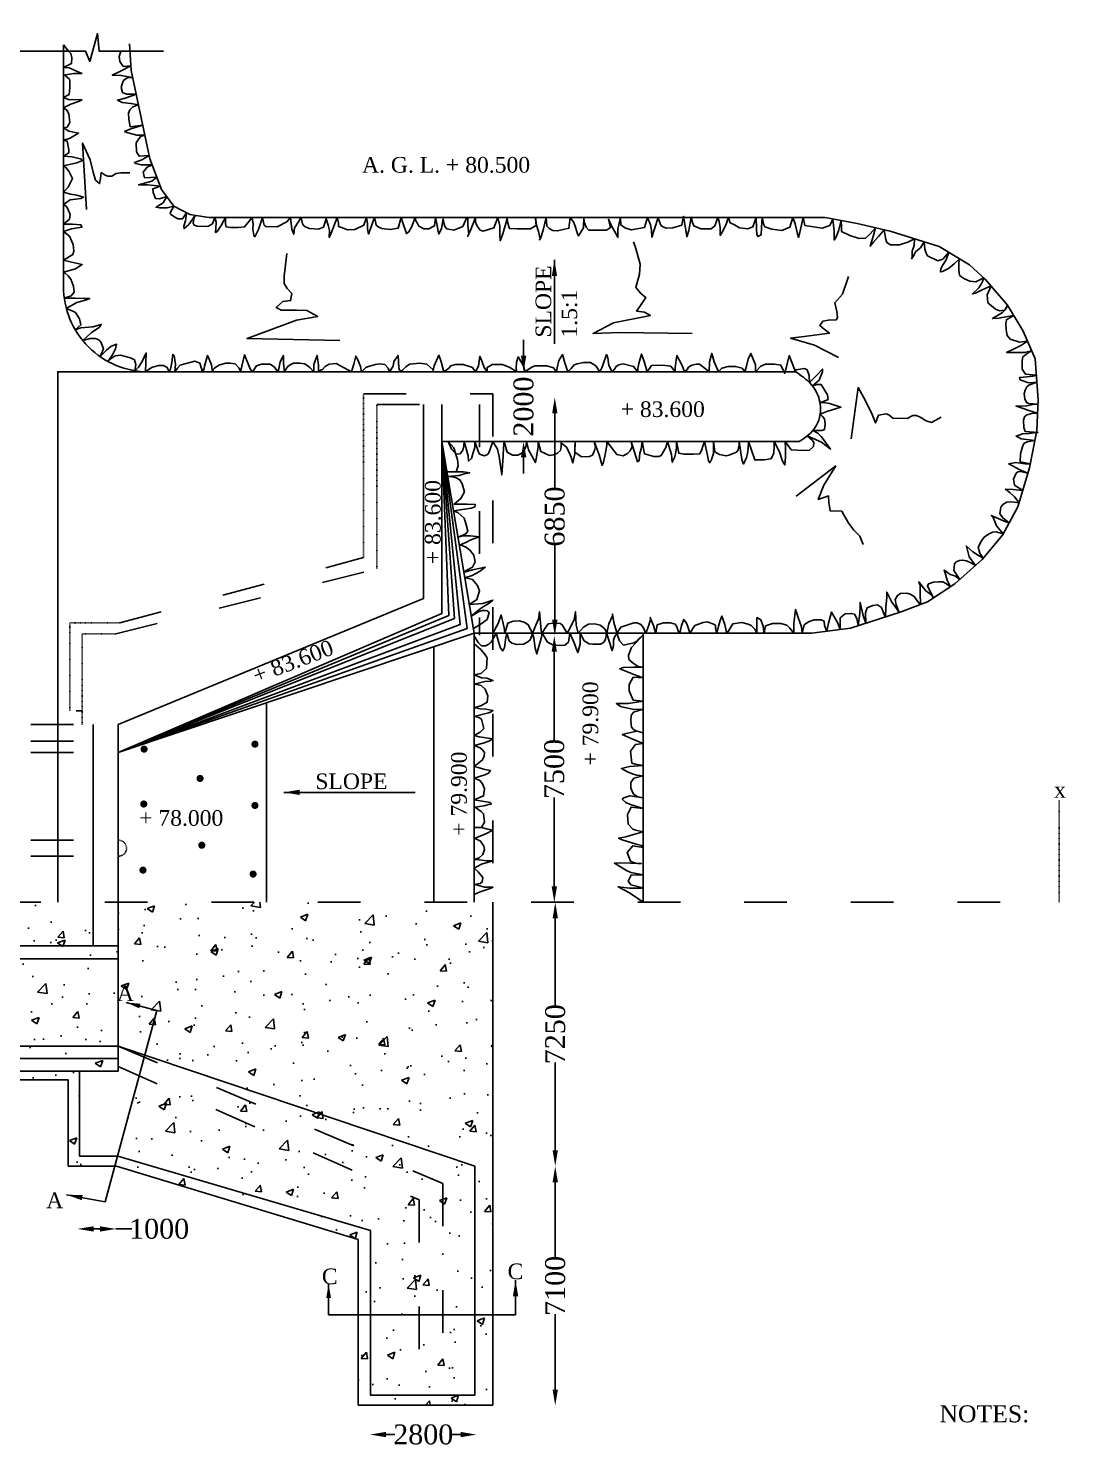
# Model space of a CAD drawing. Header units: millimetres. Extents: x -109570 to 182036, y -246061 to 118174.
# Drawn here: x 122662 to 151853, y 39224 to 79156 of the extents above; entities that cross this region are included whole.
import ezdxf

# ---------------------------------------------------------------- set-up
doc = ezdxf.new("R2010")
doc.units = ezdxf.units.MM
doc.header["$MEASUREMENT"] = 0
doc.header["$PDMODE"] = 33
doc.header["$PDSIZE"] = 500
doc.linetypes.add('ACAD_ISO03W100', pattern=[30, 12, -18])
for name, color, linetype in [('DIM', 5, 'Continuous'), ('DOT LINE', 3, 'ACAD_ISO03W100'), ('DWG. LINE', 1, 'Continuous'), ('HATCH', 2, 'Continuous'), ('TEXT', 7, 'Continuous'), ('TITLE', 7, 'Continuous')]:
    doc.layers.add(name, color=color, linetype=linetype)
doc.styles.get("Standard").update_dxf_attribs({"font": 'TIMES.TTF', "height": 560})
doc.dimstyles.get("Standard").update_dxf_attribs({"dimtxt": 560, "dimasz": 450, "dimexe": 0.18, "dimexo": 0.0625, "dimgap": 0.09, "dimtad": 0, "dimdec": 0, "dimzin": 0, "dimdsep": 46, "dimtxsty": 'Standard', "dimcen": 0.09, "dimse1": 1, "dimse2": 1, "dimclrd": 5, "dimclre": 5, "dimclrt": 4, "dimadec": 0, "dimazin": 0, "dimtfac": 1, "dimtdec": 0, "dimtofl": 0, "dimtmove": 0, "dimatfit": 3, "dimfxl": 1, "dimtolj": 1, "dimtzin": 0, "dimarcsym": 0})

# ---------------------------------------------------------------- blocks, each defined once
blk = doc.blocks.new('*D61')
at = {"layer": 'Defpoints', "color": 0}
for p in [(124045, 45458), (125127, 45458), (125127, 45377)]:
    blk.add_point(p, dxfattribs=at)
at = {"layer": 'DIM', "color": 5, "lineweight": -2}
for p, q in [((124495, 45377), (124677, 45377)), ((125127, 45377), (125577, 45377))]:
    blk.add_line(p, q, dxfattribs=at)
at = {"layer": 'DIM', "color": 5}
for points in [[(124495, 45452), (124495, 45302), (124045, 45377)], [(124677, 45452), (124677, 45302), (125127, 45377)]]:
    blk.add_solid(points, dxfattribs=at)
at = {"layer": 'DIM', "color": 4, "insert": (126341, 45377), "char_height": 560, "attachment_point": 5}
blk.add_mtext('\\A1;1000', dxfattribs=at)
blk = doc.blocks.new('*D62')
at = {"layer": 'Defpoints', "color": 0}
for p in [(132275, 39571), (135275, 39591), (135275, 39571)]:
    blk.add_point(p, dxfattribs=at)
at = {"layer": 'DIM', "color": 5, "lineweight": -2}
for p, q in [((132725, 39591), (132972, 39591)), ((134825, 39591), (134578, 39591))]:
    blk.add_line(p, q, dxfattribs=at)
at = {"layer": 'DIM', "color": 5}
for points in [[(132725, 39666), (132725, 39516), (132275, 39591)], [(134825, 39666), (134825, 39516), (135275, 39591)]]:
    blk.add_solid(points, dxfattribs=at)
at = {"layer": 'DIM', "color": 4, "insert": (133775, 39591), "char_height": 560, "attachment_point": 5}
blk.add_mtext('\\A1;2800', dxfattribs=at)
blk = doc.blocks.new('*D64')
at = {"layer": 'Defpoints', "color": 0}
for p in [(137396, 47142), (137490, 47142), (137396, 40408)]:
    blk.add_point(p, dxfattribs=at)
at = {"layer": 'DIM', "color": 5, "lineweight": -2}
for p, q in [((137490, 46692), (137490, 44572)), ((137490, 40858), (137490, 42978))]:
    blk.add_line(p, q, dxfattribs=at)
at = {"layer": 'DIM', "color": 5}
for points in [[(137415, 46692), (137565, 46692), (137490, 47142)], [(137415, 40858), (137565, 40858), (137490, 40408)]]:
    blk.add_solid(points, dxfattribs=at)
at = {"layer": 'DIM', "color": 4, "insert": (137490, 43775), "char_height": 560, "attachment_point": 5, "rotation": 90}
blk.add_mtext('\\A1;7100', dxfattribs=at)
blk = doc.blocks.new('*D65')
at = {"layer": 'Defpoints', "color": 0}
for p in [(137471, 54566), (137490, 54566), (137396, 47142)]:
    blk.add_point(p, dxfattribs=at)
at = {"layer": 'DIM', "color": 5, "lineweight": -2}
for p, q in [((137490, 54116), (137490, 51651)), ((137490, 47592), (137490, 50057))]:
    blk.add_line(p, q, dxfattribs=at)
at = {"layer": 'DIM', "color": 5}
for points in [[(137415, 54116), (137565, 54116), (137490, 54566)], [(137415, 47592), (137565, 47592), (137490, 47142)]]:
    blk.add_solid(points, dxfattribs=at)
at = {"layer": 'DIM', "color": 4, "insert": (137490, 50854), "char_height": 560, "attachment_point": 5, "rotation": 90}
blk.add_mtext('\\A1;7250', dxfattribs=at)
blk = doc.blocks.new('*D66')
at = {"layer": 'Defpoints', "color": 0}
for p in [(136404, 69493), (136472, 67535), (136598, 67535)]:
    blk.add_point(p, dxfattribs=at)
at = {"layer": 'DIM', "color": 5, "lineweight": -2}
for p, q in [((136598, 69943), (136598, 70393)), ((136598, 67085), (136598, 66635))]:
    blk.add_line(p, q, dxfattribs=at)
at = {"layer": 'DIM', "color": 5}
for points in [[(136524, 69943), (136674, 69943), (136598, 69493)], [(136524, 67085), (136674, 67085), (136598, 67535)]]:
    blk.add_solid(points, dxfattribs=at)
at = {"layer": 'DIM', "color": 4, "insert": (136598, 68514), "char_height": 560, "attachment_point": 5, "rotation": 90}
blk.add_mtext('\\A1;2000', dxfattribs=at)
blk = doc.blocks.new('*D67')
at = {"layer": 'Defpoints', "color": 0}
for p in [(137523, 68774), (137476, 62068), (137507, 62068)]:
    blk.add_point(p, dxfattribs=at)
at = {"layer": 'DIM', "color": 5, "lineweight": -2}
for p, q in [((137476, 68324), (137476, 66215)), ((137476, 62518), (137476, 64626))]:
    blk.add_line(p, q, dxfattribs=at)
at = {"layer": 'DIM', "color": 5}
for points in [[(137402, 68324), (137552, 68324), (137476, 68774)], [(137402, 62518), (137552, 62518), (137476, 62068)]]:
    blk.add_solid(points, dxfattribs=at)
at = {"layer": 'DIM', "color": 4, "insert": (137476, 65421), "char_height": 560, "attachment_point": 5, "rotation": 90}
blk.add_mtext('\\A1;6850', dxfattribs=at)
blk = doc.blocks.new('*D68')
at = {"layer": 'Defpoints', "color": 0}
for p in [(137476, 62068), (137463, 54566), (137490, 54566)]:
    blk.add_point(p, dxfattribs=at)
at = {"layer": 'DIM', "color": 5, "lineweight": -2}
for p, q in [((137463, 61618), (137463, 59114)), ((137463, 55016), (137463, 57520))]:
    blk.add_line(p, q, dxfattribs=at)
at = {"layer": 'DIM', "color": 5}
for points in [[(137388, 61618), (137538, 61618), (137463, 62068)], [(137388, 55016), (137538, 55016), (137463, 54566)]]:
    blk.add_solid(points, dxfattribs=at)
at = {"layer": 'DIM', "color": 4, "insert": (137463, 58317), "char_height": 560, "attachment_point": 5, "rotation": 90}
blk.add_mtext('\\A1;7500', dxfattribs=at)

msp = doc.modelspace()

# ---------------------------------------------------------------- hatches: boundary and pattern name
at = {"layer": 'HATCH'}
h = msp.add_hatch(dxfattribs=at)
h.set_pattern_fill('AR-CONC', color=256, scale=300, style=0)
h.paths.add_polyline_path([(135737.2, 54566.3), (125191.2, 54566.3), (125191.2, 50522.4), (135222.8, 47140.8), (135222.8, 42960.4), (135737.2, 42960.4)])
h.paths.add_polyline_path([(135222.8, 47140.8), (125935.8, 50271.4), (125920.3, 50214), (134327, 46657.9), (134327, 42960.4), (135222.8, 42960.4)], flags=17)
h.paths.add_polyline_path([(134327, 46657.9), (125920.3, 50214), (125778.3, 49688.3), (133663, 46195), (133663, 42960.4), (134327, 42960.4)], flags=17)
h.paths.add_polyline_path([(133663, 46195), (125778.3, 49688.3), (125169, 47433), (132287.2, 45335.5), (132287.2, 42960.4), (133663, 42960.4)])
h.paths.add_polyline_path([(132287.2, 45335.5), (125183.5, 47428.7), (125167.8, 47428.7), (125091.1, 47144.7), (125137.9, 47144.7), (131942.1, 45083.8), (131942.1, 42960.4), (132287.2, 42960.4)])
h.paths.add_polyline_path([(132287.2, 42960.4), (131942.1, 42960.4), (131942.1, 40420.7), (135737.2, 40420.7), (135737.2, 42960.4), (135222.8, 42960.4), (135222.8, 40702.3), (132287.2, 40702.3)])
h.paths.add_polyline_path([(133663, 42960.4), (132287.2, 42960.4), (132287.2, 40702.3), (133663, 40702.3)], flags=17)
h.paths.add_polyline_path([(134327, 42960.4), (133663, 42960.4), (133663, 40702.3), (134327, 40702.3)], flags=17)
h.paths.add_polyline_path([(135222.8, 42960.4), (134327, 42960.4), (134327, 40702.3), (135222.8, 40702.3)], flags=17)
h.paths.add_polyline_path([(124101.3, 49813.5), (102038.7, 49813.5), (102038.7, 49570.2), (123784.7, 49570.2), (123784.7, 47144.7), (125091.1, 47144.7), (125167.8, 47428.7), (124101.3, 47428.7)])
h.paths.add_polyline_path([(125191.2, 50167.9), (102038.7, 50167.9), (102038.7, 49813.5), (125191.2, 49813.5)])
h.paths.add_polyline_path([(125191.2, 50522.4), (102038.7, 50522.4), (102038.7, 50167.9), (125191.2, 50167.9)])
h.paths.add_polyline_path([(125191.2, 52980.7), (102038.7, 52980.7), (102038.7, 50522.4), (125191.2, 50522.4)])
h.paths.add_polyline_path([(125191.2, 53341.6), (102038.7, 53341.6), (102038.7, 52980.7), (125191.2, 52980.7)])
h.paths.add_polyline_path([(124484.4, 54566.3), (102038.7, 54566.3), (102038.7, 53341.6), (124484.4, 53341.6)])
h.paths.add_polyline_path([(125043, 51678.5), (125732.2, 51678.5), (125732.2, 52338.5), (125043, 52338.5)], flags=9)
h.paths.add_polyline_path([(106023.5, 51282.5), (106023.5, 52739.9), (106873.2, 52739.9), (106873.2, 51282.5)], flags=24)
h.paths.add_polyline_path([(105912.9, 52703.9), (105954.6, 50817.9), (105105.2, 50799.1), (105063.5, 52685.2)], flags=24)
h.paths.add_polyline_path([(106267.9, 54101.7), (106267.9, 55559.1), (107117.6, 55559.1), (107117.6, 54101.7)], flags=9)
h.paths.add_polyline_path([(104388.1, 53665.9), (104408.4, 55552.3), (105258, 55543.1), (105237.7, 53656.7)], flags=9)

# ---------------------------------------------------------------- linework, layer by layer
at = {"layer": 'DOT LINE'}
for p, q in [((132093.6, 64264.9), (132093.6, 68871.8)), ((132467.3, 63949.6), (132467.3, 68576.2)), ((123832.6, 59952.3), (123832.6, 62428.6)), ((123832.6, 62428.6), (125239, 62428.6)), ((124173.6, 59570.4), (124173.6, 62118.2)), ((124173.6, 62118.2), (125119, 62118.2))]:
    msp.add_line(p, q, dxfattribs=at)
at = {"layer": 'DOT LINE', "ltscale": 100}
for p, q in [((132093.6, 68871.8), (135737.2, 68871.8)), ((135737.2, 68871.8), (135737.2, 54566.3)), ((132467.3, 68576.2), (135360.8, 68576.2)), ((135360.8, 68576.2), (135360.8, 62085)), ((125119, 62118.2), (132467.3, 63949.6)), ((125239, 62428.6), (132093.6, 64264.9))]:
    msp.add_line(p, q, dxfattribs=at)
for points in [[(61006.7, 59952.3), (124173.6, 59952.3)], [(59730.1, 59570.4), (125191.2, 59570.4)], [(59730.1, 59096.4), (125191.2, 59096.4)], [(59730.1, 58780.3), (125191.2, 58780.3)], [(59730.1, 56312), (125191.2, 56312)], [(59730.1, 55864.2), (125191.2, 55864.2)], [(22810.9, 54566.3), (151674, 54566.3)], [(125191.2, 50522.4), (134327, 46657.9), (134327, 40702.3)], [(125191.2, 49948.4), (133663, 46195), (133663, 40702.3)]]:
    msp.add_lwpolyline(points, dxfattribs=at)
at = {"layer": 'DOT LINE'}
msp.add_lwpolyline([(151674, 54566.3), (151674, 57441.3)], dxfattribs=at)
msp.add_arc((125201.2, 56088.1), 224.1, 267.43925, 92.56075, dxfattribs=at)
at = {"layer": 'DWG. LINE'}
for p, q in [((135737.2, 40420.7), (135737.2, 54566.3)), ((123784.7, 49570.2), (123784.7, 47144.7)), ((123784.7, 47144.7), (125137.9, 47144.7)), ((125137.9, 47144.7), (131942.1, 45083.8)), ((131942.1, 45083.8), (131942.1, 40420.7)), ((131942.1, 40420.7), (135737.2, 40420.7))]:
    msp.add_line(p, q, dxfattribs=at)
for points in [[(100845.1, 78512.3), (107009.2, 78512.3), (107175.5, 78145.6), (107508, 79155.9), (107570.4, 78512.3), (114149.9, 78512.3), (114253.9, 78214.8), (114537.9, 79093.6), (114537.9, 78512.3), (118822.1, 78512.3), (119009.2, 78193.7), (119147.7, 79093.2), (119286.3, 78512.3), (124270, 78512.3), (124387.8, 78228.1), (124602.5, 79010), (124658, 78512.3), (126466, 78512.3)], [(125507.8, 78725), (125553.2, 77966.3), (126079.8, 75484.7), (126411.8, 74627), (126755.3, 74158.1), (127201.8, 73918), (127736.6, 73830.5)], [(127736.6, 73830.5), (145081.5, 73830.5)], [(144709.4, 62140.7), (145797.5, 62281.8), (147192.4, 62726), (147962.5, 63021.8), (148730.7, 63526.6), (149509, 64213.2), (150075, 64899.7), (150511.6, 65691.2), (150835, 66791.7), (151047.3, 67841.7), (151078.3, 68705.6), (150997.4, 69856.6), (150653.8, 70634), (150219.1, 71371.1), (149590.7, 72103), (149146, 72506.9), (148296.9, 73021.8), (146912.1, 73445.9), (145982.2, 73668), (145081.5, 73830.5)], [(123486.6, 54566.3), (123486.6, 69492.6), (144255.6, 69492.6)], [(144353, 67534.8), (144477.7, 67611.9), (144582.4, 67689), (144669.1, 67765.9), (144739.8, 67842.3), (144796.5, 67917.8), (144841.3, 67992), (144876.3, 68064.6), (144903.4, 68135.3), (144924.5, 68203.9), (144940.1, 68270.6), (144950.5, 68335.6), (144956.1, 68399.3), (144957.1, 68462), (144953.9, 68524), (144946.7, 68585.6), (144935.9, 68647.2), (144921.6, 68708.9), (144903.7, 68770.6), (144881.8, 68832.2), (144855.7, 68893.3), (144824.9, 68953.8), (144789.2, 69013.4), (144748.3, 69072), (144701.8, 69129.3), (144649.8, 69185), (144593.5, 69238.7), (144534.5, 69290), (144474.5, 69338.3), (144414.9, 69383.2), (144357.5, 69424.2), (144303.9, 69460.8), (144255.6, 69492.6)], [(125191.2, 59570.4), (133779.3, 63111.8), (133779.3, 68576.2)], [(125191.2, 58780.3), (134301.4, 62696.1), (134301.4, 68576.2)], [(125191.2, 58780.3), (135211, 62140.7), (134301.4, 67534.8), (144353, 67534.8)], [(125191.2, 58780.3), (135013.4, 62270.6), (134301.4, 67534.8), (134814.3, 62380.8), (125191.2, 58780.3), (134652.1, 62553.3), (134301.4, 67534.8), (134493.1, 62633.3), (125191.2, 58780.3)], [(125191.2, 58780.3), (135211, 62140.7), (144709.4, 62140.7)], [(135211, 62140.7), (135211, 54566.3)], [(139960.2, 62140.7), (139960.2, 54566.3)], [(134070.2, 54566.3), (134070.2, 61758.1)], [(129366.3, 54566.3), (129366.3, 60180.5)], [(124484.4, 53341.6), (124484.4, 59570.4)], [(125191.2, 49813.5), (125191.2, 59570.4)], [(59730.1, 53341.6), (125191.2, 53341.6)], [(59730.1, 52980.7), (125191.2, 52980.7)], [(123733.9, 46339), (124820.5, 46142.9), (126274.8, 51526.4), (125410.8, 51748.7)], [(59730.1, 50522.4), (125191.2, 50522.4)], [(124101.3, 49813.5), (124101.3, 47428.7), (125183.5, 47428.7), (132287.2, 45335.5), (132287.2, 40702.3), (135222.8, 40702.3), (135222.8, 47140.8), (125191.2, 50522.4)], [(59730.1, 50167.9), (125191.2, 50167.9)], [(59730.1, 49813.5), (125191.2, 49813.5)], [(61076.1, 49570.2), (123784.7, 49570.2)], [(131111.6, 43837), (131111.6, 42960.4), (136372, 42960.4), (136372, 43935)]]:
    msp.add_lwpolyline(points, dxfattribs=at)
msp.add_lwpolyline([(123648.6, 78693.1), (123648.6, 71892.6, 0.4142136), (126048.6, 69492.6), (144255.6, 69492.6)], format="xyb", dxfattribs=at)
at = {"layer": 'HATCH'}
for points in [[(135189.6, 62267.6), (135406.5, 62402.5), (135573, 62527), (135632, 62719.5), (135576.5, 62765.5), (135524, 62778.5), (135439, 62778.5), (135321, 62736), (135226.5, 62670.5), (135128.5, 62630), (135413, 62857), (135599.5, 62964.5), (135678, 63023.5), (135737.2, 63069), (135449, 62974.5), (135075.1, 62946.5), (135278.5, 63083.5), (135360.8, 63328.5), (135301.5, 63479), (135161, 63645.5), (135007, 63688), (134949.4, 63692.2), (135154.5, 63761.5), (135360.8, 63872.5), (135517.5, 63996.5), (135164, 63918), (134971, 63862.5), (134920.7, 63862.4), (135164, 64000), (135233, 64143.5), (135197, 64333), (135099, 64467), (134991, 64545.5), (134870, 64607.5), (134794.4, 64611.5), (134987.5, 64701), (135095.5, 64756.5), (135213, 64799), (135360.8, 64851.5), (135092, 64874), (134892.5, 64874), (134756.2, 64837.8), (134971, 64933), (135033, 65011.5), (134977.5, 65227), (134928.5, 65377.5), (134752, 65537.5), (134630.4, 65584), (135134.5, 65660), (135229.5, 65696), (135229.5, 65696), (135236, 65758), (135007, 65771), (134640.5, 65771), (134640.5, 65771), (134640.5, 65771), (134833.5, 65929), (134932, 66115), (134869.5, 66340.5), (134807.5, 66455), (134699.5, 66507), (134568.5, 66543), (134468.3, 66544.8), (134781.5, 66576), (134922, 66625), (135082.5, 66654), (135082.5, 66654), (134909, 66677), (134699.5, 66677), (134532.5, 66677), (134446, 66677.3), (134696.5, 66677), (134761.5, 66845), (134742, 67021.5), (134670, 67224), (134614.5, 67273), (134565.5, 67315.5), (134480.5, 67534.8), (134634, 67358), (134687.1, 67175.9), (134811, 67181.5), (134892.5, 67293), (134915.5, 67407), (134925.5, 67534.8), (135043, 67132.5), (135046.5, 66979), (135046.5, 66979), (135134.5, 67054.5), (135180.5, 67224), (135223, 67364.5), (135229.5, 67534.8), (135318, 67260), (135360.8, 67172), (135498, 67132.5), (135579.5, 67165.5), (135619, 67214.5), (135655, 67315.5), (135737.2, 67534.8), (135868, 67319), (135910.5, 67113.5), (135982.5, 66590.5), (136025, 67133), (136028.5, 67355), (136054.5, 67534.8), (136139.5, 67231), (136283.5, 67146), (136437.5, 67146), (136512.5, 67185), (136571.5, 67227.5), (136624, 67299.5), (136669.5, 67410.5), (136682.5, 67534.8), (136738.5, 67299.5), (136931.5, 66937), (136974, 67149.5), (137010, 67384.5), (137010, 67534.8), (137079.5, 67247), (137328, 67142.5), (137439.5, 67155.5), (137557, 67204.5), (137635.5, 67283), (137658.5, 67381), (137658.5, 67495.5), (137658.5, 67495.5), (137812.5, 67364.5), (137936.5, 67093.5), (137985.5, 66930), (138041.5, 67181.5), (138041.5, 67361.5), (138048, 67534.8), (138041.5, 67234), (138232.5, 67100), (138458, 67110), (138533.5, 67149), (138595.5, 67280), (138621.5, 67394), (138589, 67534.8), (138726.5, 67159), (138808, 66861.5), (138841, 66910.5), (138883.5, 67116.5), (138922.5, 67315.5), (138939, 67436.5), (138945.5, 67534.8), (139220.5, 67165.5), (139403.5, 67129.5), (139521.5, 67198), (139596.5, 67273.5), (139655.5, 67391), (139623, 67534.8), (139806, 66963), (139852, 66995.5), (139874.5, 67201.5), (139907.5, 67319), (139937, 67534.8), (139999.5, 67182), (140261.5, 67107), (140405.5, 67113.5), (140467.5, 67143), (140467.5, 67143), (140601.5, 67365), (140647.5, 67534.8), (140758.5, 67162.5), (140781.5, 66947), (140781.5, 66947), (140853.5, 67097), (140883, 67234.5), (140906, 67358.5), (140906, 67534.8), (140965.5, 67202), (141116, 67175.5), (141381, 67175.5), (141554.5, 67185.5), (141616.5, 67303), (141646, 67401), (141685.5, 67534.8), (141770.5, 67136.5), (141800, 66992.5), (141836, 66934), (141891.5, 67022), (141943.5, 67195), (141947, 67534.8), (141981, 67241), (142112, 67162.5), (142298.5, 67126.5), (142377, 67149.5), (142586, 67228), (142635, 67296.5), (142664.5, 67437), (142668, 67534.8), (142736.5, 67022), (142785.5, 66898), (142785.5, 66898), (142871, 67084), (142903.5, 67198.5), (142923, 67329), (142929.5, 67534.8), (143103, 67015.5), (143364.5, 67012), (143558, 67048), (143593.5, 67097), (143636.5, 67211.5), (143652.5, 67407.5), (143652.5, 67534.8), (143803.5, 67240.5), (143888.5, 66976), (143954, 66871.5), (143974, 67093.5), (143970.5, 67355), (143957.5, 67534.8), (144131.5, 67296.5), (144462, 67277), (144648.5, 67293), (144759.5, 67394.5), (144763, 67505.5), (144727, 67564.5), (144582.4, 67689), (144982, 67513), (145142.5, 67392), (145237.5, 67320), (145038, 67591.5), (144972.5, 67673), (144881, 67768), (144739.8, 67842.3), (144992, 67843), (145070.5, 67869), (145087, 68032.5), (145064, 68166.5), (144998.5, 68248), (144945.3, 68303.1), (145136.5, 68381), (145529, 68495.5), (145208.5, 68600), (145041.5, 68632.5), (144941.3, 68616.4), (145169, 68714.5), (145156, 68842), (144969.5, 69132.5), (144858, 69136), (144725.1, 69100.6), (144913.5, 69258), (145008.5, 69490), (145008.5, 69568.5), (144822, 69372.5), (144684.5, 69232), (144644, 69190.6), (144632.5, 69392), (144576.5, 69552.5), (144508, 69585), (144256, 69545.5), (144255.6, 69492.6), (144158, 69735.5), (144076, 69951), (143978, 69559), (143948.5, 69447.5), (143839, 69679.5), (143659, 69709), (143410.5, 69705.5), (143279.5, 69656.5), (143122.5, 69492.6), (143122.5, 69692.5), (142995, 70009.5), (142916.5, 69853), (142874, 69653.5), (142821.5, 69492.6), (142746, 69598), (142566, 69647), (142360, 69647), (142177, 69591.5), (142082, 69492.6), (141961, 69771), (141895.5, 70013), (141833.5, 69774.5), (141817, 69492.6), (141717, 69577.5), (141553.5, 69705), (141465, 69708.5), (141334, 69682), (141239.5, 69620), (141203.5, 69558), (141128, 69492.6), (141062.5, 69669), (140915.5, 69956.5), (140860, 69617), (140860, 69492.6), (140739, 69649.5), (140510, 69679), (140199, 69669), (140078, 69492.6), (139999.5, 69754), (139937.5, 69947), (139921, 69992.5), (139842.5, 69724.5), (139809.5, 69590.5), (139813, 69492.6), (139692, 69646), (139404, 69715), (139283, 69685.5), (139204.5, 69646), (139158.5, 69568), (139087, 69492.6), (138993, 69669), (138967, 69885), (138927.5, 69976.5), (138842.5, 69711.5), (138800, 69600.5), (138744.5, 69492.6), (138633.5, 69659.5), (138486, 69754), (138283.5, 69754), (138103.5, 69721.5), (138018.5, 69692), (137933, 69587.5), (137841.5, 69492.6), (137756.5, 69747.5), (137694.5, 69979.5), (137593, 69809.5), (137544, 69607), (137524.5, 69492.6), (137444, 69607), (137251, 69662.5), (137015.5, 69666), (136911, 69662.5), (136816, 69613.5), (136718, 69548), (136639.5, 69492.6), (136597, 69659.5), (136508.5, 69806.5), (136446.5, 69914), (136446.5, 69914), (136397.5, 69767), (136387.5, 69590.5), (136404, 69492.6), (136207.5, 69613.5), (136001.5, 69698.5), (135713.5, 69702), (135573, 69617), (135573, 69554.5), (135569.5, 69492.6), (135491, 69613.5), (135435.5, 69770.5), (135367, 69930.5), (135334, 69656), (135246, 69492.6), (135159, 69610.5), (134897.5, 69695.5), (134841.5, 69698.5), (134681.5, 69698.5), (134547.5, 69662.5), (134485, 69590.5), (134354.5, 69492.6), (134315, 69630), (134266, 69809.5), (134213.5, 69960), (134079.5, 69662.5), (134040, 69492.6), (134052.2, 69545), (133876.5, 69711.5), (133674, 69741), (133386, 69708.5), (133284.5, 69633), (133193, 69535), (133127.5, 69492.6), (133085, 69607), (133068.5, 69953.5), (133068.5, 69953.5), (132947.5, 69786.5), (132928, 69656), (132826.5, 69492.6), (132783, 69593.5), (132698, 69695), (132547.5, 69714.5), (132426.5, 69701.5), (132233.5, 69646), (132155, 69610), (132034, 69492.6), (132004.5, 69646), (131929, 69829), (131873.5, 69936.5), (131818, 69708), (131755.5, 69492.6), (131327, 69731), (131127.5, 69708), (131016.5, 69639.5), (130934.5, 69557.5), (130879, 69538), (130826.5, 69492.6), (130823.5, 69675.5), (130787.5, 69956.5), (130699, 69701.5), (130692.5, 69492.6), (130583, 69616.5), (130445.5, 69714.5), (130298.5, 69734), (130125, 69740.5), (130069.5, 69711.5), (129981, 69659), (129935, 69603.5), (129873, 69492.6), (129837, 69734), (129837, 69956.5), (129745.5, 69770), (129712.5, 69580.5), (129680, 69492.6), (129588.5, 69623), (129464, 69705), (129310.5, 69705), (129225.5, 69705), (129078, 69662.5), (128967, 69492.6), (128967, 69492.6), (128904.5, 69580.5), (128741, 69972.5), (128633, 69492.6), (128592, 69594), (128484, 69714.5), (128343.5, 69734.5), (128222.5, 69734.5), (128114.5, 69708), (128026, 69675.5), (127902, 69597), (127866, 69558), (127846.5, 69492.6), (127817, 69692), (127745, 69845.5), (127705.5, 69953.5), (127705.5, 69953.5), (127614, 69652.5), (127607.5, 69581), (127558.5, 69492.6), (127489.5, 69734.5), (127346, 69796.5), (127064.5, 69721.5), (126933.5, 69679), (126858.5, 69597), (126786.5, 69492.6), (126802.5, 69711.5), (126763.5, 69953.5), (126727.5, 69989), (126701.5, 69757), (126665.5, 69571), (126626, 69492.6), (126569.5, 69610), (126468, 69669), (126334, 69669), (126154, 69620), (126069, 69574), (125957.3, 69494.4), (125967.5, 69750.5), (125977.5, 70025), (125866, 69786.5), (125761.5, 69626.5), (125655.4, 69525.1), (125686, 69701.5), (125650, 69832.5), (125535.5, 69888), (125257.5, 69963), (125104, 69943.5), (124992.5, 69871.5), (124902.1, 69784.2), (125024.5, 69967.5), (125116, 70144), (125139, 70274.5), (125139, 70274.5), (124985, 70206), (124864, 70098.5), (124678.5, 69922.2), (124772.5, 70137.5), (124707, 70317), (124641.5, 70395.5), (124540, 70435), (124399.5, 70435), (124190, 70374.3), (124439, 70602.5), (124651.5, 70740), (124713.5, 70825), (124471.5, 70756), (124138, 70727), (123979.8, 70676.2), (124141, 70812), (124105, 70985), (123984, 71158), (123915.5, 71204), (123729.6, 71274.4), (124026.5, 71444.5), (124294.5, 71516), (124386.5, 71552), (124229.5, 71552), (123980.5, 71562), (123732, 71562), (123671.4, 71562.7), (123866, 71630.5), (123954.5, 71735), (123928.5, 71905), (123882.5, 72026), (123856.5, 72101), (123781, 72192.5), (123699.5, 72267.5), (123648.6, 72300.5), (123984, 72394.5), (124180, 72508.5), (124180, 72508.5), (123840, 72584), (123648.6, 72633), (123915, 72793), (123944.5, 72891), (123921.5, 73077), (123889, 73155.5), (123823.5, 73306), (123648.6, 73443), (123872.5, 73517), (124170.5, 73559.5), (124141, 73631.5), (123899, 73644.5), (123715.5, 73651), (123648.6, 73651), (123820, 73788), (123836.5, 73919), (123774.5, 74079), (123722, 74154), (123648.6, 74196.5), (123840, 74329), (124137.5, 74371.5), (124216, 74410.5), (124029.5, 74466), (123843, 74492), (123648.6, 74551), (123648.6, 74551), (123784.5, 74689.5), (123899, 74934.5), (123804, 75134), (123706, 75251.5), (123648.6, 75292.9), (124029.5, 75377), (124164, 75432.5), (124157, 75478), (123895.5, 75540), (123648.6, 75556.5), (123648.6, 75556.5), (123804, 75654.5), (123804, 75743), (123755, 75981.5), (123648.6, 76014), (123648.6, 76014), (123820.5, 76061), (124075.5, 76211.5), (123800.5, 76263.5), (123692.5, 76329), (123692.5, 76329), (123648.6, 76361.5), (123751.5, 76378.5), (123827, 76509.5), (123804, 76754.5), (123745, 76852.5), (123648.6, 76924.5), (123853, 77019), (124101.5, 77110.5), (124167, 77143.5), (123791, 77153), (123648.6, 77208.5), (123813.5, 77298.5), (123826.5, 77485), (123830, 77671), (123823.5, 77723.5), (123696, 77828), (123648.6, 77841), (123944.5, 77887), (124170, 77887), (124170, 77887), (123892, 78011), (123813.5, 78043.5), (123648.6, 78053.5), (123879, 78168), (123889, 78338), (123856, 78452), (123790.5, 78512.3), (123648.6, 78693.1)], [(135737.2, 62140.7), (135882.5, 62414.5), (135969, 62651), (136053, 62293), (136073, 62140.7), (136157, 62423), (136307, 62475), (136483.5, 62486.5), (136633.5, 62443), (136731.5, 62377), (136850, 62140.7), (136942.5, 62363), (137015, 62533), (137043.5, 62743.5), (137093, 62218.5), (137124.5, 62140.7), (137185, 62256), (137292, 62397.5), (137430.5, 62423.5), (137543.5, 62423.5), (137627, 62412), (137688, 62377), (137829.5, 62140.7), (137911.5, 62285), (138021, 62527), (138058.5, 62743.5), (138082, 62363), (138128, 62178), (138136.5, 62140.7), (138287, 62305), (138428.5, 62389), (138601.5, 62400.5), (138749, 62368.5), (138870, 62279), (138925, 62195.5), (138945.5, 62140.7), (138995.5, 62403), (139096.5, 62631), (139102, 62677), (139134, 62443.5), (139215, 62184), (139223.5, 62140.7), (139339, 62311), (139697, 62426.5), (139795.5, 62426.5), (139899.5, 62383), (139968.5, 62293.5), (140020.5, 62181), (140035, 62140.7), (140126, 62363), (140169, 62524.5), (140163.5, 62585), (140267.5, 62322.5), (140293.5, 62224.5), (140316.5, 62140.7), (140354, 62371.5), (140536, 62429), (140735, 62432), (140862, 62391.5), (140914, 62313.5), (140949, 62207), (140998, 62140.7), (141041.5, 62357), (141105, 62527), (141188.5, 62406), (141255, 62204), (141281, 62140.7), (141415, 62354), (141652, 62443.5), (141761.5, 62458), (141926.5, 62406), (141995.5, 62360), (141998.5, 62282), (142039, 62140.7), (142088, 62339.5), (142134, 62492.5), (142180.5, 62622.5), (142264, 62383), (142299, 62204), (142327.5, 62140.7), (142484.5, 62397.5), (142741.5, 62438), (142920.5, 62394.5), (143001.5, 62354), (143120, 62239), (143166, 62140.7), (143166, 62429), (143166, 62576.5), (143278.5, 62518.5), (143336.5, 62337), (143351, 62244.5), (143365.5, 62140.7), (143408.5, 62345.5), (143605, 62409), (143839, 62409), (144009.5, 62365.5), (144087.5, 62282), (144206, 62140.7), (144208.5, 62414.5), (144246.5, 62807), (144327, 62579), (144416.5, 62314), (144437, 62140.7), (144496, 62377), (144620, 62458), (144779, 62515.5), (144969.5, 62510), (145056, 62478), (145070.5, 62354), (145136.9, 62196.1), (145180.5, 62420.5), (145267, 62732), (145437.5, 62435), (145508, 62244.2), (145509.5, 62567.5), (145651, 62683), (145821.5, 62697.5), (145911, 62671.5), (145974.5, 62550.5), (146014, 62350.7), (146065, 62692), (146068, 62879.5), (146068, 63006.5), (146157.5, 62640), (146229.6, 62419.4), (146224, 62715), (146267.5, 62850.5), (146426, 62922.5), (146559, 62940), (146674.5, 62859), (146718, 62741), (146755.5, 62648.5), (146785.5, 62596.4), (146793.5, 62874.5), (146817, 63146), (146817, 63296), (146958.5, 63013), (147074, 62866), (147170.8, 62719.1), (147085.5, 62941), (147056.5, 63088), (147126, 63203.5), (147209.5, 63258.5), (147386, 63264), (147478, 63238), (147593.5, 63169), (147706.5, 63007.5), (147777, 62950.5), (147756.5, 63161), (147756.5, 63487), (147718.5, 63582), (147915, 63334), (148088.5, 63207), (148138.5, 63137.5), (147961.5, 63458), (147996, 63530), (148131.5, 63576.5), (148267.5, 63585), (148400.5, 63588), (148498.5, 63524.5), (148609.7, 63447.1), (148516.5, 63629.5), (148452.5, 63866), (148432.5, 63909), (148600, 63791), (148733, 63750.5), (148874, 63653), (148704, 63906.5), (148724, 64088), (148776, 64146), (148865.5, 64186), (148952.5, 64195), (149059, 64171.5), (149186.5, 64117), (149316.6, 64043.4), (149137.5, 64283), (149062.5, 64588.5), (149244.5, 64430), (149397.5, 64323), (149537, 64247.2), (149435, 64389.5), (149395, 64562.5), (149481.5, 64741.5), (149562.5, 64836.5), (149683.5, 64920.5), (149796, 64981), (149897.5, 64989.5), (150096.6, 64938.8), (149906.5, 65159), (149817, 65395.5), (149759.5, 65450.5), (150016.5, 65338), (150146.5, 65283), (150263, 65240.6), (150091.5, 65372.5), (150005, 65496.5), (150028, 65681), (150085.5, 65759), (150201, 65825.5), (150299.5, 65837), (150409, 65828), (150546.7, 65810.9), (150415, 65979.5), (150285, 66098), (150161, 66190), (150377.5, 66184.5), (150548, 66158.5), (150647.8, 66154.6), (150418, 66300.5), (150386.5, 66474), (150458.5, 66641), (150507.5, 66678.5), (150585.5, 66687.5), (150712.5, 66661.5), (150791.8, 66644.9), (150562.5, 66733.5), (150253.5, 66900.5), (150452.5, 66938), (150718.5, 66906.5), (150857.7, 66904), (150577, 66960), (150580, 67182), (150643.5, 67384), (150678, 67479), (150770.5, 67525.5), (150990.1, 67558.8), (150606, 67603), (150539.5, 67640.5), (150458.5, 67687), (150640.5, 67750.5), (150817, 67759), (150967, 67779), (151079.5, 67785), (150718.5, 67809.5), (150672.5, 67927.5), (150669.5, 68135.5), (150695.5, 68227.5), (150765, 68279.5), (150903.5, 68323), (151064.7, 68328.1), (150820, 68400.5), (150531, 68504.5), (150459, 68530.5), (150765, 68539), (150944, 68574), (151073.8, 68581.8), (150811, 68604), (150750.5, 68633), (150704.5, 68737), (150687, 68869.5), (150713, 68976), (150765, 69068.5), (150820, 69117.5), (151043.2, 69205.5), (150848.5, 69187), (150782.5, 69195.5), (150574.5, 69270.5), (150554, 69331), (150762, 69351.5), (150926.5, 69374.5), (151029.8, 69395.9), (150721.5, 69431), (150626.5, 69569.5), (150626.5, 69814.5), (150652.5, 69913), (150771, 70008), (150896.2, 70085.6), (150698.5, 70039.5), (150470.5, 70039.5), (150190, 70039.5), (150427, 70146.5), (150609, 70239), (150778.1, 70352.6), (150556.5, 70324), (150293.5, 70413.5), (150209.5, 70514.5), (150178, 70673), (150175, 70840.5), (150186.5, 70956), (150308, 71028), (150390.8, 71079.9), (150169.5, 71036.5), (149970, 71002), (149794, 70990.5), (150080, 71161.5), (150183.5, 71277), (150219.1, 71371.1), (150141.2, 71229.8), (149996, 71208), (149877.5, 71257), (149667, 71435.5), (149646.5, 71658), (149758.4, 71907.7), (149507, 71799.5), (149316, 71707.5), (149229.5, 71687), (149411.5, 71854.5), (149504, 72007.5), (149555.3, 72135.2), (149330.5, 72024.5), (149154.5, 72039), (149004, 72105.5), (148865.5, 72206.5), (148845, 72358), (148845, 72554), (148867.3, 72675.9), (148718, 72528.5), (148553.5, 72395.5), (148386, 72312), (148328, 72306), (148337, 72390), (148389, 72482), (148495.5, 72641), (148564.9, 72859.3), (148394.5, 72666.5), (148253, 72612), (147967, 72759), (147929.5, 72828.5), (147886.5, 72946.5), (147868.9, 73152.9), (147766.5, 72984.5), (147636.5, 72874.5), (147561.5, 72742), (147515.5, 72675.5), (147530.2, 72696.7), (147538.5, 72892), (147587.5, 73050.5), (147604.5, 73233.8), (147411.5, 73140), (147177.5, 73065), (146920.5, 73068), (146825, 73131.5), (146796, 73215), (146773, 73316), (146743.1, 73486.2), (146591, 73299), (146435, 73134.5), (146357, 73027.5), (146434, 73297), (146501.4, 73544), (146353, 73375), (146223, 73250.5), (146038.5, 73248), (145775.5, 73331.5), (145550, 73438), (145541.5, 73553.5), (145531.8, 73749.2), (145458, 73458.5), (145397, 73294), (145342.5, 73199), (145342.5, 73452.5), (145305, 73790.1), (145305, 73790.1), (145221, 73611.5), (145004.5, 73533.5), (144516, 73611.5), (144467, 73830.5), (144364.5, 73372), (144332.5, 73274), (144301, 73415), (144237.5, 73652), (144179.5, 73830.5), (144090, 73559.5), (143867.5, 73470), (143584.5, 73507.5), (143391, 73574), (143362.5, 73631.5), (143310.5, 73830.5), (143296, 73551), (143284.5, 73346), (143195, 73297), (143160, 73369), (143157, 73510.5), (143140, 73830.5), (143140, 73830.5), (143049, 73571), (142913, 73513.5), (142679.5, 73542.5), (142535, 73626), (142410.5, 73689.5), (142367.5, 73830.5), (142280.5, 73603), (142185.5, 73421), (142133.5, 73329), (142133.5, 73539.5), (142099, 73718.5), (142067, 73830.5), (141980.5, 73597), (141873.5, 73513.5), (141587.5, 73516.5), (141385.5, 73597), (141348, 73698), (141310.5, 73830.5), (141247, 73467.5), (141192, 73294), (141160, 73482), (141096.5, 73871), (141048.5, 73620), (140803, 73542.5), (140618.5, 73533.5), (140517.5, 73571), (140465.5, 73623), (140410.5, 73741.5), (140390, 73830.5), (140283.5, 73516.5), (140208.5, 73277), (140194, 73479), (140168, 73631.5), (140087, 73830.5), (140000.5, 73554), (139627.5, 73484.5), (139477.5, 73530.5), (139443, 73554), (139339, 73626), (139324.5, 73830.5), (139254.5, 73510.5), (139254.5, 73349), (139251.5, 73277), (139156, 73447.5), (139069.5, 73597.5), (138988.5, 73787.5), (139046.5, 73551), (138936.5, 73479), (138665, 73479), (138437, 73479), (138362, 73562.5), (138307, 73710), (138292.5, 73830.5), (138287, 73539.5), (138145, 73314.5), (138113.5, 73372.5), (138055.5, 73562.5), (138009.5, 73698.5), (137914, 73830.5), (137873.5, 73531), (137556, 73459), (137423, 73473), (137316.5, 73522.5), (137250, 73591.5), (137238.5, 73830.5), (137153, 73481.5), (137072, 73245), (137043, 73202), (137067.5, 73238.3), (137020, 73444), (136965, 73623), (136945, 73672), (136933.5, 73830.5), (136965, 73623), (136789, 73516.5), (136413.5, 73513.5), (136202.5, 73525), (136185.5, 73577), (136159.5, 73678), (136139, 73799), (136012, 73378), (135940, 73181.5), (135940, 73181.5), (135928.5, 73363.5), (135928.5, 73600), (135873.5, 73830.5), (135765.5, 73542.5), (135459, 73453), (135381, 73476), (135320.5, 73554), (135271.5, 73631.5), (135245.5, 73704), (135242.5, 73830.5), (135092.5, 73447), (135023, 73303), (135054.5, 73368.3), (135031.5, 73614.5), (135031.5, 73799), (135005.5, 73830.5), (134887.5, 73582.5), (134636, 73479), (134434, 73516.5), (134379, 73585.5), (134356, 73681), (134335.5, 73796), (134289.5, 73522), (134234.5, 73406.5), (134208.5, 73366.5), (134188.5, 73484.5), (134162.5, 73611.5), (134119, 73830.5), (134092, 73600), (133927.5, 73513.5), (133794.5, 73519), (133653, 73588.5), (133610, 73663.5), (133563.5, 73741.5), (133543.5, 73830.5), (133445, 73559.5), (133364.5, 73430), (133300.5, 73380.5), (133272, 73467.5), (133225.5, 73600), (133191, 73709.5), (133156.5, 73830.5), (133064, 73530.5), (132844.5, 73499), (132604.5, 73528), (132521, 73559.5), (132451.5, 73617.5), (132431.5, 73718.5), (132405.5, 73830.5), (132233.5, 73366.5), (132202, 73516.5), (132202, 73657.5), (132173, 73830.5), (132100.5, 73614.5), (131846.5, 73496), (131644.5, 73487.5), (131503, 73542.5), (131393, 73585.5), (131393, 73680.5), (131352.5, 73830.5), (131184, 73398), (131129, 73274), (131135, 73464.5), (131097.5, 73620), (131042.5, 73799), (130970.5, 73559.5), (130823, 73507.5), (130574.5, 73525), (130430, 73580), (130375.5, 73655), (130340.5, 73830.5), (130153, 73542.5), (130130, 73363.5), (130130, 73363.5), (130078, 73502), (130043, 73830.5), (129933.5, 73709.5), (129665, 73574), (129344.5, 73577), (129298, 73623), (129280.5, 73692.5), (129249, 73830.5), (129142, 73493.5), (129035, 73294), (129003.5, 73334.5), (128983, 73507.5), (128989, 73649), (128957, 73830.5), (128744.5, 73569), (128568.5, 73554.5), (128354.5, 73554.5), (128227.5, 73575), (128213, 73652.5), (128210, 73751), (128210, 73830.5), (128086, 73609.5), (127970.5, 73439), (127924, 73416), (127924, 73416), (127941.5, 73537.5), (127947.5, 73707.5), (127912.5, 73830.5), (127840.5, 73658.5), (127710.5, 73577.5), (127410, 73595), (127323.5, 73621), (127300.5, 73678.5), (127320.5, 73802.5), (127352.2, 73893.4), (127173.5, 73641), (127046, 73523), (127032, 73592), (127084, 73742), (127109.6, 73967.6), (127000, 73798), (126867, 73800.5), (126754.5, 73867), (126665, 73930.5), (126650.5, 73965), (126755.3, 74158.1), (126569.5, 74109.5), (126356, 74109.5), (126255, 74121), (126454, 74251), (126560.6, 74423.9), (126353, 74357.5), (126240.5, 74369), (126174, 74539.5), (126162.5, 74637.5), (126375.8, 74720.1), (126026.5, 74755.5), (125761, 74755.5), (126136.5, 74859.5), (126280.8, 74965.6), (125931, 74951.5), (125911, 75035), (125892, 75114.4), (126009, 75251.5), (126144.9, 75316.6), (125838.5, 75315), (125682.5, 75358), (125645, 75378.5), (125853, 75462), (126059.6, 75580.2), (125775, 75561.5), (125708.5, 75685.5), (125697, 75936.5), (125749, 76023), (125818.5, 76115), (125937.6, 76155.1), (125717, 76155.5), (125431, 76222), (125367.5, 76253.5), (125549.5, 76331.5), (125878.4, 76433.7), (125523.5, 76390.5), (125492, 76601), (125477.5, 76768.5), (125515, 76863.5), (125599, 76947.5), (125756.5, 77008.3), (125549.5, 77046.5), (125301, 77069.5), (125165.5, 77139), (125385, 77196.5), (125575.5, 77254), (125694, 77302.9), (125425.5, 77300.5), (125312.5, 77349.5), (125275, 77496.5), (125321.5, 77649.5), (125353, 77710), (125460, 77770.5), (125593.2, 77777.8), (125266.5, 77832.5), (125023.5, 77844), (125234.5, 77942), (125544.9, 78105.3), (125333, 78081.5), (125231.5, 78226), (125220, 78367), (125266.5, 78512.3)], [(125520.5, 75087.5), (125260.5, 75087.5), (125128.5, 75069.5), (125014.5, 74996.5), (124895.5, 74996.5), (124822.5, 75024), (124713, 75097), (124695, 74933), (124667.5, 74791.5), (124667.5, 74791.5), (124553.5, 74887), (124480.5, 75106), (124398.5, 75457), (124188.5, 75926.5), (124298, 74062.5)], [(141339.5, 70574.5), (139299, 70600), (138555, 70574.5), (139126, 70869), (140165.5, 71080.5), (139998.5, 71170), (139780.5, 71202.5), (139889.5, 71362.5), (140037, 71587), (139908.5, 71689.5), (139761, 71868.5), (139864, 72237.5), (139877, 72526), (139755, 72961.5), (139691, 73147.5)], [(131422.5, 70377), (128818.5, 70430.5), (130203, 70945), (130806.5, 71048), (130806.5, 71048), (130495.5, 71219), (130205, 71230.5), (129775, 71230.5), (129635.5, 71300), (129821.5, 71474), (130042, 71497.5), (130077, 71694.5), (129949, 71834), (129856, 71973.5), (129856, 72182), (129856, 72182), (129937.5, 72820.5)], [(145461.5, 69892.5), (144782, 70242.5), (144110.5, 70442.5), (144496.5, 70485), (145204, 70578), (145061, 70692), (144932.5, 70799.5), (145018, 70913.5), (145175.5, 70949.5), (145404, 70956.5), (145432.5, 71035), (145411.5, 71192), (145354, 71435), (145576, 71680.5), (145740.5, 72173.5)], [(148354.5, 68217), (148079.5, 68068), (147926.5, 68115), (147761, 68217), (147659, 68268), (147553, 68268), (147392, 68178), (146987, 68193.5), (146873, 68280), (146802.5, 68307.5), (146586, 68272), (146503.5, 68056.5), (146405.5, 68295.5), (146209, 68696), (146012.5, 69049.5), (145820, 67605)], [(146157.5, 64637), (146059.5, 64868.5), (145890, 65037.5), (145747.5, 65224.5), (145623, 65447), (145551.5, 65571.5), (145230.5, 65580.5), (145186, 65812), (145177.5, 65999), (144892, 65901), (144892, 65901), (145052.5, 66301.5), (145382, 66844.5), (144268.5, 65990)], [(135211, 54790.5), (135375.5, 54857), (135604.5, 54939), (135705, 54975), (135737.2, 54990.5), (135494, 54993), (135300.5, 55049.5), (135211, 55070.5), (135373, 55094.5), (135437, 55140.5), (135452.5, 55266.5), (135324, 55421), (135211, 55531.5), (135414, 55643), (135576, 55686.5), (135737.2, 55730.5), (135566, 55730.5), (135352, 55764), (135295.5, 55774), (135211, 55774), (135347, 55821), (135447.5, 55911), (135496.5, 56052.5), (135483.5, 56150), (135388.5, 56286.5), (135257, 56351), (135211, 56366), (135468, 56465.5), (135607, 56535), (135679.5, 56571), (135737.2, 56596.5), (135589, 56622.5), (135414, 56671.5), (135298.5, 56671.5), (135211, 56671.5), (135414, 56671.5), (135496.5, 56823), (135473.5, 57059.5), (135409, 57126.5), (135239, 57239.5), (135483.5, 57282), (135694.5, 57333.5), (135658.5, 57374.5), (135373, 57423.5), (135211, 57454), (135471, 57559.5), (135499, 57760), (135442.5, 57896.5), (135370.5, 57991.5), (135211, 58063.5), (135509.5, 58154.5), (135615, 58198.5), (135666.5, 58273), (135506.5, 58306.5), (135316, 58358), (135211, 58388.5), (135442.5, 58572.5), (135488.5, 58675.5), (135494, 58781), (135450, 58850.5), (135378, 58917), (135378, 58917), (135211, 58979), (135460.5, 59048.5), (135617.5, 59105), (135737.2, 59169), (135352.5, 59223), (135244, 59254), (135211, 59256.5), (135375.5, 59353), (135481, 59458.5), (135416.5, 59715.5), (135342, 59769.5), (135259.5, 59787.5), (135211, 59792.5), (135609.5, 59894), (135682, 59930), (135737.2, 59961), (135535, 59999.5), (135373, 60015), (135249.5, 60043), (135211, 60043), (135411.5, 60105.5), (135573.5, 60198), (135594.5, 60375.5), (135514.5, 60566), (135404, 60663.5), (135326.5, 60689.5), (135211, 60705), (135509.5, 60778), (135669, 60790.5), (135737.2, 60803.5), (135563.5, 60870.5), (135414, 60880.5), (135211, 60963), (135396, 61002), (135550.5, 61146), (135571.5, 61442), (135499, 61555), (135393.5, 61678.5), (135211, 61843), (135211, 62060), (135324.5, 61880), (135417, 61779.5), (135527.5, 61787), (135617.5, 61833.5), (135659, 61867), (135695, 61898), (135823.5, 62140.7), (135893, 61908), (135947.5, 61718), (136011.5, 61640.5), (136011.5, 61640.5), (136063, 61733), (136081, 61869.5), (136094, 61959.5), (136130, 62140.7), (136192, 61923.5), (136269, 61859), (136410.5, 61818), (136593.5, 61833.5), (136722, 61895), (136786.5, 61949), (136820, 62049.5), (136850, 62140.7), (136885.5, 62003.5), (136926.5, 61720.5), (136970.5, 61553.5), (137011.5, 61700), (137091.5, 61990.5), (137124.5, 62140.7), (137271.5, 61890.5), (137420.7, 61813.5), (137603.5, 61792.5), (137755.5, 61800.5), (137866, 61890.5), (137871.5, 61942), (137902.5, 62140.7), (138023, 61870), (138100.5, 61661.5), (138121, 61592), (138193, 61826), (138193, 61947), (138193, 62140.7), (138307, 61928.5), (138441, 61844), (138544, 61831), (138760, 61826), (138845, 61877.5), (138889, 61923.5), (138901.5, 61977.5), (138922.5, 62054.5), (138935.2, 62168.1), (138981.5, 61998), (139025, 61856.5), (139066.5, 61730.5), (139089.5, 61651), (139133.5, 61787.5), (139133.5, 61944), (139154, 62029), (139223.5, 62140.7), (139296.5, 61921), (139410, 61805.5), (139700.5, 61867), (139801, 61928.5), (139837, 61972.5), (139960.2, 62096), (139636.5, 61733.5), (139554, 61525), (139564.5, 61399), (139685.5, 61292.5), (139822, 61199.5), (139960.2, 61179), (139701, 61181.5), (139397, 61169), (139307, 61140.5), (139680, 60986), (139778, 60950), (139960.2, 60883.5), (139686.5, 60901), (139567, 60691), (139571, 60514.5), (139678, 60255), (139960.2, 60230.5), (139538, 60160.5), (139213, 60164.5), (139324, 60074.5), (139698.5, 59988), (139960.2, 60000), (139694.5, 59915), (139629, 59824.5), (139620.5, 59672.5), (139633, 59495.5), (139633, 59495.5), (139694.5, 59425.5), (139781, 59380.5), (139960.2, 59335), (139781, 59380.5), (139443.5, 59302.5), (139373.5, 59286), (139629, 59175), (139960.2, 59031), (139744, 59010.5), (139608, 58821), (139649.5, 58480), (139740, 58451), (139960.2, 58414), (139579, 58387), (139352.5, 58329), (139525.5, 58239), (139678, 58173), (139789, 58144), (139960.2, 58127.5), (139702.5, 58062), (139620, 57942.5), (139616, 57774), (139694.5, 57613.5), (139813.5, 57531.5), (139960.2, 57511), (139593.2, 57562.3), (139418.5, 57505), (139373, 57472.5), (139480, 57377.5), (139575, 57328.5), (139960.2, 57205), (139624, 57245.5), (139521.5, 57040), (139542, 56764.5), (139677.5, 56624.5), (139756, 56600), (139960.2, 56550.5), (139690, 56476.5), (139476, 56406.5), (139274, 56369.5), (139377, 56328.5), (139768.5, 56205), (139916.5, 56168), (139960.2, 56106.5), (139669.5, 56158.5), (139517, 55969.5), (139603.5, 55727), (139690, 55685.5), (139805.5, 55661), (139916.5, 55657), (139300.4, 55679.2), (139155, 55665), (139492.5, 55459.5), (139620, 55406), (139620, 55406), (139912.5, 55352.5), (139960.2, 55344.5), (139624.5, 55334.5), (139538, 55161.5), (139616, 55063), (139916.5, 54985), (139960.2, 54968.5), (139575, 54964), (139258, 55005.5), (139258, 55005.5), (139579, 54836.5), (139818, 54676.5), (139960.2, 54566.3)]]:
    msp.add_lwpolyline(points, dxfattribs=at)
at = {"layer": 'HATCH', "const_width": 100}
for points in [[(128987.7, 59017.7, 1), (129087.7, 59017.7, 1)], [(125867.8, 58875.6, 1), (125967.8, 58875.6, 1)], [(127443, 58053.3, 1), (127543, 58053.3, 1)], [(125857.7, 57332.6, 1), (125957.7, 57332.6, 1)], [(128987.7, 57292, 1), (129087.7, 57292, 1)], [(127492.9, 56173, 1), (127592.9, 56173, 1)], [(125836.5, 55472.6, 1), (125936.5, 55472.6, 1)], [(128936, 55360.9, 1), (129036, 55360.9, 1)]]:
    msp.add_lwpolyline(points, format="xyb", close=True, dxfattribs=at)

# ---------------------------------------------------------------- texts
at = {"layer": 'TEXT'}
for s, p in [('A. G. L. + 80.500', (132051.4, 75096.8)), ('+ 83.600', (139330.9, 68222.3)), ('SLOPE', (130736.9, 57751.4)), ('x', (151528.9, 57509.4)), ('+ 78.000', (125779, 56719.9)), ('A', (125153, 51788.5)), ('A', (123165, 45960.9)), ('C', (136147.9, 43963)), ('C', (130921.4, 43822.6))]:
    msp.add_text(s, height=440, dxfattribs=at).set_placement(p)
for s, rotation, p in [('SLOPE', 90, (137374.7, 70455.4)), ('1.5:1', 90, (138106.2, 70455.4)), ('+ 83.600', 90, (134264.3, 64080.3)), ('+ 83.600', 20.78505, (129078.4, 60717.7)), ('+ 79.900', 90, (138698, 58413.7)), ('+ 79.900', 90, (134998.5, 56439.2))]:
    msp.add_text(s, height=440, rotation=rotation, dxfattribs=at).set_placement(p)
at = {"layer": 'TITLE', "lineweight": 30}
msp.add_text('NOTES:', height=478.2, dxfattribs=at).set_placement((148302.2, 39935.6))

# ---------------------------------------------------------------- dimensions: what is measured, and where the dimension line sits
at = {"layer": 'DIM'}
for base, p1, p2, text, picture, middle in [((136598.5, 67534.8), (136404, 69492.6), (136472.5, 67534.8), '2000', '*D66', (136598.5, 68513.7)), ((137476.5, 62067.5), (137523, 68773.5), (137507, 62067.5), '6850', '*D67', (137476.5, 65420.5)), ((137463, 54566.3), (137476.5, 62067.5), (137490, 54566.3), '7500', '*D68', (137463, 58316.9)), ((137490, 47141.7), (137396, 40408.5), (137396, 47141.7), '7100', '*D64', (137490, 43775.1))]:
    dim = msp.add_linear_dim(base=base, p1=p1, p2=p2, angle=90, text=text, dimstyle='Standard', dxfattribs=at)
    dim.commit()
    dim.dimension.update_dxf_attribs({"geometry": picture, "text_midpoint": middle})
dim = msp.add_linear_dim(base=(137490, 54566.3), p1=(137396, 47141.7), p2=(137470.7, 54566.3), angle=90, text='7250', dimstyle='Standard', override={"dimtmove": 1}, dxfattribs=at)
dim.commit()
dim.dimension.update_dxf_attribs({"geometry": '*D65', "text_midpoint": (137490, 50854)})
for base, p1, p2, text, picture, middle in [((125126.9, 45376.9), (124045.3, 45458.5), (125126.9, 45458.5), '1000', '*D61', (126340.7, 45376.9)), ((135274.8, 39591.4), (132275.1, 39571.3), (135274.8, 39571.3), '2800', '*D62', (133774.9, 39591.4))]:
    dim = msp.add_linear_dim(base=base, p1=p1, p2=p2, text=text, dimstyle='Standard', dxfattribs=at)
    dim.commit()
    dim.dimension.update_dxf_attribs({"geometry": picture, "text_midpoint": middle})

# ---------------------------------------------------------------- leaders
for points in [[(137467.5, 72641.5), (137467.5, 70282)], [(129847.8, 57660.7), (133549.8, 57660.7)]]:
    msp.add_leader(points, dimstyle='Standard', override={"dimgap": 0.09, "dimtad": 0}, dxfattribs=at)
at = {"layer": 'DWG. LINE'}
for points, override in [([(125410.8, 51748.7), (126274.8, 51526.4)], {"dimasz": 400, "dimgap": 0.09, "dimtad": 0}), ([(123733.9, 46339), (124820.5, 46142.9)], {"dimgap": 0.09, "dimtad": 0}), ([(136372, 43935), (136372, 42960.4)], {"dimgap": 0.09, "dimtad": 0}), ([(131111.6, 43837), (131111.6, 42960.4)], {"dimasz": 400, "dimgap": 0.09, "dimtad": 0})]:
    msp.add_leader(points, dimstyle='Standard', override=override, dxfattribs=at)

doc.saveas('drawing.dxf')
